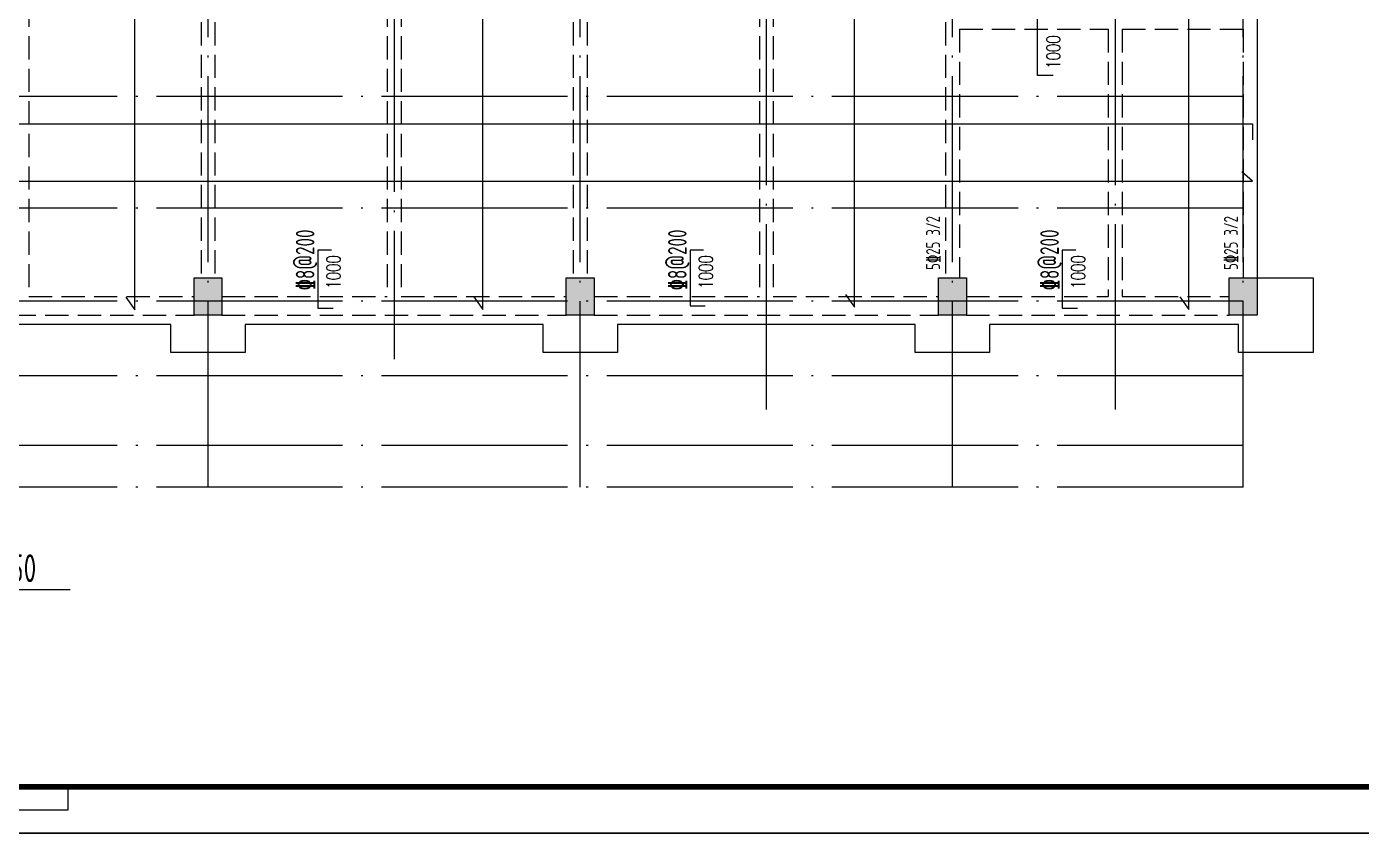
# Model space of a CAD drawing. Header units: millimetres. Extents: x 2998490 to 15040601, y 444546 to 7822218.
# Drawn here: x 14188373 to 14217058, y 7485764 to 7503105 of the extents above; entities that cross this region are included whole.
import ezdxf

# ---------------------------------------------------------------- set-up
doc = ezdxf.new("R2010")
doc.units = ezdxf.units.MM
doc.header["$LTSCALE"] = 2000
doc.linetypes.add('DASH', pattern=[0.35, 0.25, -0.1])
doc.linetypes.add('DOTE', pattern=[2.42, 2, -0.2, 0.02, -0.2])
for name, color, linetype in [('3-AXIS', 3, 'Continuous'), ('3-ban', 84, 'Continuous'), ('3-ban-rein', 1, 'Continuous'), ('3-ban-TEXT', 7, 'Continuous'), ('3-column-DOWN', 232, 'Continuous'), ('3-COLUMN-UP', 2, 'Continuous'), ('3-dote', 43, 'DOTE'), ('3-HATCH', 8, 'Continuous'), ('3-liang-rein-Y', 130, 'Continuous'), ('3-liang-s-1', 44, 'Continuous'), ('3-liang-xu', 120, 'DASH'), ('图框', 7, 'Continuous')]:
    doc.layers.add(name, color=color, linetype=linetype)
doc.styles.add('TJ1', font='tj-romans1.shx', dxfattribs={"width": 0.8, "bigfont": 'tj-hztxt1.shx'})
doc.styles.add('TSSD_Rein', font='Tssdeng.shx', dxfattribs={"width": 0.7, "bigfont": 'hztxt.shx'})

# ---------------------------------------------------------------- blocks, each defined once
blk = doc.blocks.new('TJAD_TK_A0')
at = {"layer": '图框'}
for p, q in [((2162, 399.3), (973, 399.3)), ((1617.5, -436.65), (1617.5, -431.65)), ((1517.5, -436.65), (1617.5, -436.65)), ((973, -441.7), (2162, -441.7))]:
    blk.add_line(p, q, dxfattribs=at)
at = {"layer": '图框', "const_width": 1.2}
blk.add_lwpolyline([(2152, -431.7), (2152, 389.3), (998, 389.3), (998, -431.7)], close=True, dxfattribs=at)

msp = doc.modelspace()

# ---------------------------------------------------------------- hatches: boundary and pattern name
at = {"layer": '3-HATCH'}
for points in [[(14191970.3, 7497702), (14192570.3, 7497702), (14192570.3, 7496902), (14191970.3, 7496902)], [(14199970.3, 7497702), (14200570.3, 7497702), (14200570.3, 7496902), (14199970.3, 7496902)], [(14207970.3, 7497702), (14208570.3, 7497702), (14208570.3, 7496902), (14207970.3, 7496902)], [(14214220.3, 7497702), (14214820.3, 7497702), (14214820.3, 7496902), (14214220.3, 7496902)]]:
    msp.add_hatch(color=256, dxfattribs=at).paths.add_polyline_path(points)

# ---------------------------------------------------------------- linework, layer by layer
at = {"layer": '3-AXIS', "color": 15, "linetype": 'DOTE'}
for p, q in [((14192270.3, 7493202), (14192270.3, 7523134.2)), ((14200270.3, 7493202), (14200270.3, 7523134.2)), ((14208270.3, 7493202), (14208270.3, 7523134.2)), ((14214520.3, 7493202), (14214520.3, 7523134.2)), ((14214520.3, 7501602), (14134833, 7501602)), ((14214520.3, 7499202), (14134833, 7499202)), ((14214520.3, 7497202), (14134833, 7497202)), ((14214520.3, 7495602), (14134833, 7495602)), ((14214520.3, 7494102), (14134833, 7494102)), ((14214520.3, 7493202), (14134833, 7493202))]:
    msp.add_line(p, q, dxfattribs=at)
at = {"layer": '3-ban'}
msp.add_lwpolyline([(14189304.9, 7490995.3), (14185817.9, 7490995.3), (14186273.7, 7490564), (14185728.7, 7490564), (14186737.4, 7490564), (14186273.7, 7490564), (14186697.6, 7490995.3)], dxfattribs=at)
at = {"layer": '3-ban-rein'}
for points in [[(14190506.8, 7497289.9), (14190700.2, 7497016.2), (14190700.2, 7507392.3), (14190497.1, 7507162.9)], [(14197984.1, 7497296.3), (14198177.5, 7497022.7), (14198177.5, 7507392.3), (14197974.4, 7507162.9)], [(14205973, 7497345.1), (14206166.4, 7497071.5), (14206166.4, 7507392.3), (14205963.3, 7507162.9)], [(14213154.4, 7497295.9), (14213347.8, 7497022.2), (14213347.8, 7507392.3), (14213144.7, 7507162.9)], [(14210437.2, 7502052), (14210099.2, 7502052), (14210099.2, 7504302), (14210445.3, 7504302)], [(14152126.5, 7500678.2), (14152126.5, 7501016.1), (14214717.7, 7501016.1), (14214717.7, 7500670.1)], [(14152332.3, 7499976.7), (14152058.6, 7499783.3), (14214719.7, 7499783.3), (14214490.4, 7499986.4)], [(14194921.9, 7498302), (14194629.8, 7498302), (14194629.8, 7497054.2), (14194959.1, 7497054.2)], [(14202921.9, 7498302), (14202629.8, 7498302), (14202629.8, 7497103), (14202959.1, 7497103)], [(14210921.9, 7498302), (14210629.8, 7498302), (14210629.8, 7497053.7), (14210959.1, 7497053.7)]]:
    msp.add_lwpolyline(points, dxfattribs=at)
at = {"layer": '3-column-DOWN'}
for points in [[(14191970.3, 7497702), (14192570.3, 7497702), (14192570.3, 7496902), (14191970.3, 7496902)], [(14199970.3, 7497702), (14200570.3, 7497702), (14200570.3, 7496902), (14199970.3, 7496902)], [(14207970.3, 7497702), (14208570.3, 7497702), (14208570.3, 7496902), (14207970.3, 7496902)], [(14214220.3, 7497702), (14214820.3, 7497702), (14214820.3, 7496902), (14214220.3, 7496902)]]:
    msp.add_lwpolyline(points, close=True, dxfattribs=at)
at = {"layer": '3-COLUMN-UP'}
for points in [[(14191970.3, 7497702), (14192570.3, 7497702), (14192570.3, 7496902), (14191970.3, 7496902)], [(14199970.3, 7497702), (14200570.3, 7497702), (14200570.3, 7496902), (14199970.3, 7496902)], [(14207970.3, 7497702), (14208570.3, 7497702), (14208570.3, 7496902), (14207970.3, 7496902)], [(14214220.3, 7497702), (14214820.3, 7497702), (14214820.3, 7496902), (14214220.3, 7496902)]]:
    msp.add_lwpolyline(points, close=True, dxfattribs=at)
at = {"layer": '3-dote'}
for p, q in [((14204270.3, 7523058.4), (14204270.3, 7494876.8)), ((14211770.3, 7523058.4), (14211770.3, 7494876.8)), ((14196270.3, 7522914.4), (14196270.3, 7495959.9))]:
    msp.add_line(p, q, dxfattribs=at)
at = {"layer": '3-liang-s-1'}
for points in [[(14214820.3, 7521102), (14214820.3, 7497702)], [(14214820.3, 7497702), (14216020.3, 7497702), (14216020.3, 7496102), (14214420.3, 7496102), (14214420.3, 7496702), (14209070.3, 7496702), (14209070.3, 7496102), (14207470.3, 7496102), (14207470.3, 7496702), (14201070.3, 7496702), (14201070.3, 7496102), (14199470.3, 7496102), (14199470.3, 7496702), (14193070.3, 7496702), (14193070.3, 7496102), (14191470.3, 7496102), (14191470.3, 7496702), (14185070.3, 7496702)]]:
    msp.add_lwpolyline(points, dxfattribs=at)
at = {"layer": '3-liang-xu'}
for p, q in [((14188420.3, 7507102), (14188420.3, 7497302)), ((14196120.3, 7507102), (14196120.3, 7497302)), ((14196420.3, 7507102), (14196420.3, 7497302)), ((14204120.3, 7507102), (14204120.3, 7497302)), ((14204420.3, 7507102), (14204420.3, 7497302)), ((14192120.3, 7506702), (14192120.3, 7497702)), ((14192420.3, 7506702), (14192420.3, 7497702)), ((14200120.3, 7506702), (14200120.3, 7497702)), ((14200420.3, 7506702), (14200420.3, 7497702)), ((14208120.3, 7506702), (14208120.3, 7497702)), ((14214820.3, 7506702), (14214820.3, 7497702)), ((14208420.3, 7503052), (14208420.3, 7497702)), ((14208420.3, 7503052), (14211620.3, 7503052)), ((14211620.3, 7503052), (14211620.3, 7497302)), ((14211920.3, 7503052), (14211920.3, 7497302)), ((14211920.3, 7503052), (14214520.3, 7503052)), ((14214520.3, 7503052), (14214520.3, 7497702)), ((14188420.3, 7497302), (14191970.3, 7497302)), ((14192570.3, 7497302), (14196120.3, 7497302)), ((14196420.3, 7497302), (14199970.3, 7497302)), ((14200570.3, 7497302), (14204120.3, 7497302)), ((14204420.3, 7497302), (14207970.3, 7497302)), ((14208570.3, 7497302), (14211620.3, 7497302)), ((14211920.3, 7497302), (14214220.3, 7497302)), ((14184570.3, 7496902), (14191970.3, 7496902)), ((14192570.3, 7496902), (14199970.3, 7496902)), ((14200570.3, 7496902), (14207970.3, 7496902)), ((14208570.3, 7496902), (14214220.3, 7496902))]:
    msp.add_line(p, q, dxfattribs=at)

# ---------------------------------------------------------------- block references
at = {"layer": '图框', "xscale": 100, "yscale": 100, "zscale": 100}
for p in [(14027517.1, 7529933.9), (14027517.1, 7445833.9)]:
    msp.add_blockref('TJAD_TK_A0', p, dxfattribs=at)

# ---------------------------------------------------------------- texts
at = {"layer": '3-ban', "style": 'TSSD_Rein', "width": 0.7}
for p in [(14194557.6, 7497438, -5065), (14202557.6, 7497438, -5065), (14210557.6, 7497438, -5065)]:
    msp.add_text('%%1328@200', height=400, rotation=90.00581, dxfattribs=at).set_placement(p)
msp.add_text('H1=20.950', height=600, dxfattribs=at).set_placement((14186233.2, 7491162.5))
at = {"layer": '3-ban-TEXT', "style": 'TJ1', "width": 0.7}
for p in [(14210589.1, 7502198.9), (14195119.7, 7497471.9), (14203119.7, 7497471.9), (14211119.7, 7497471.9)]:
    msp.add_text('1000', height=300, rotation=90, dxfattribs=at).set_placement(p)
at = {"layer": '3-liang-rein-Y', "style": 'TSSD_Rein', "width": 0.7}
for p in [(14208004.7, 7497875.3), (14214404.7, 7497875.3)]:
    msp.add_text('5%%13225 3/2', height=300, rotation=90, dxfattribs=at).set_placement(p)

doc.saveas('drawing.dxf')
